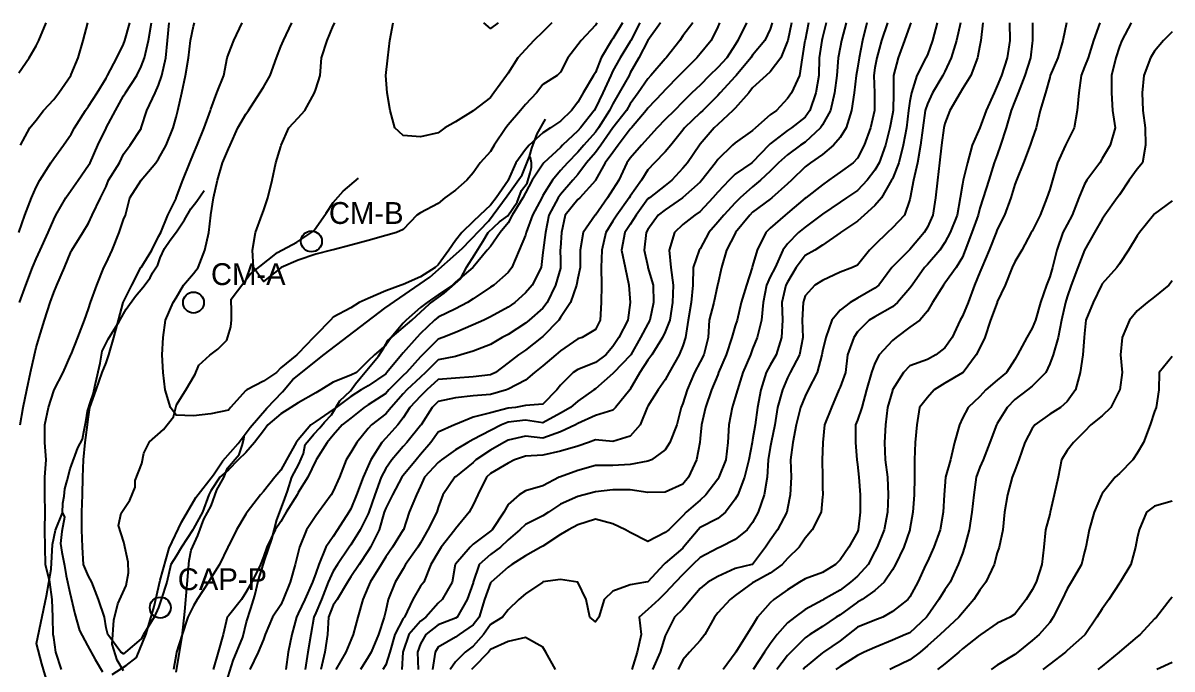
# Model space of a CAD drawing. Header units: metres. Extents: x 424700 to 426700, y 8434700 to 8436900.
# Drawn here: x 425385 to 426700, y 8436161 to 8436900 of the extents above; entities that cross this region are included whole.
import ezdxf

# ---------------------------------------------------------------- set-up
doc = ezdxf.new("R2010")
doc.units = ezdxf.units.M
for name, color, linetype in [('CATASTRO_BASE', 9, 'Continuous'), ('CAUCE_BASE', 5, 'Continuous'), ('CURVAS_100M', 32, 'Continuous'), ('CURVAS_20M', 8, 'Continuous'), ('REFERENCIAS', 1, 'Continuous')]:
    doc.layers.add(name, color=color, linetype=linetype)

msp = doc.modelspace()

# ---------------------------------------------------------------- linework, layer by layer
at = {"layer": 'CATASTRO_BASE'}
for points in [[(425729.5, 8436520.7), (425799.1, 8436573.6), (425850.6, 8436609.2), (425887.7, 8436642), (425917.8, 8436673.3), (425939.2, 8436702.1), (425956.1, 8436726.3), (425962.2, 8436741.5), (425964.7, 8436747), (425967.4, 8436756.8), (425973.5, 8436773), (425982.8, 8436790)], [(425617.9, 8436146), (425625.4, 8436170.3), (425636.6, 8436197), (425640.5, 8436214.6), (425645.7, 8436229.7), (425650.1, 8436244.8), (425654.4, 8436262.5), (425661.8, 8436285.9), (425669.7, 8436309.2), (425675.4, 8436331.4), (425682.9, 8436351.7), (425687.7, 8436364.1), (425692.7, 8436380), (425700.6, 8436395.2), (425706.1, 8436407.3), (425707.8, 8436417.7), (425712.4, 8436422.8), (425717.9, 8436429.2), (425724.6, 8436436.6), (425729.8, 8436442.9), (425737.8, 8436451.5), (425747.5, 8436467.6), (425759.6, 8436478.9), (425765.5, 8436486.9), (425770.6, 8436493.5), (425791.6, 8436518.5), (425798, 8436528.3), (425802.6, 8436536.4), (425829.9, 8436559.7), (425850.3, 8436578.4), (425866.9, 8436590.7), (425885.7, 8436607.2), (425892.8, 8436620.7), (425901.5, 8436634.7), (425911, 8436649.7), (425917.2, 8436660.3), (425930.3, 8436672.5), (425939.8, 8436679.4), (425950.3, 8436694.9), (425955.6, 8436708.4), (425961.9, 8436716.7), (425965.3, 8436728.3), (425966.7, 8436734.4), (425966.7, 8436740), (425965.6, 8436745.6), (425964.7, 8436747)], [(425430, 8436339.3), (425430.5, 8436350.4), (425432, 8436358.3), (425432.8, 8436366.9), (425435.3, 8436376.4), (425439, 8436389.6), (425447.6, 8436413.7), (425453.1, 8436423.8), (425454.5, 8436432.2), (425456.9, 8436443.4), (425458.8, 8436455.5), (425462, 8436466.4), (425465.2, 8436475), (425468, 8436487.3), (425473.3, 8436510.7), (425475.6, 8436524.5), (425482.2, 8436538), (425495.1, 8436558.5), (425503.1, 8436572.3), (425513.5, 8436587.2), (425522.1, 8436597.2), (425530.5, 8436608.2), (425533.1, 8436614), (425539.2, 8436623.2), (425541.9, 8436631.1), (425546.8, 8436641.8), (425553.4, 8436651.3), (425560.6, 8436660.9), (425569.6, 8436674.6), (425577, 8436687.3), (425584, 8436696.2), (425592.1, 8436708.3)], [(425487.1, 8436154.4), (425502.8, 8436164.5), (425514.9, 8436173.8), (425526, 8436200.9), (425534.9, 8436232.2), (425541.9, 8436262.4), (425552.3, 8436298.7), (425566.2, 8436328.6), (425582.5, 8436356.7), (425603, 8436382.9), (425613.4, 8436398.7), (425631.3, 8436418.7), (425644.9, 8436436.9), (425663.9, 8436459), (425682, 8436477.7), (425693.9, 8436491.8), (425729.5, 8436520.7)], [(425560.2, 8436157), (425567, 8436197.9), (425570.1, 8436226.3), (425572.6, 8436257.5), (425575, 8436284.6), (425577.2, 8436296.5), (425584.8, 8436313.4), (425592, 8436332), (425600.2, 8436347.2), (425606.7, 8436365.6), (425614.7, 8436379.6), (425619, 8436390.5), (425632.2, 8436406), (425635.7, 8436416.2), (425637.6, 8436423.5), (425638.5, 8436428.2)], [(425418.1, 8436126.4), (425406.4, 8436166.6), (425400.3, 8436189.6), (425411.7, 8436244.2), (425417.1, 8436274.7), (425418.7, 8436303.1), (425422.2, 8436319.3), (425430, 8436339.3), (425432.2, 8436334.5), (425429.3, 8436318), (425427.8, 8436304.2), (425429.2, 8436294.2), (425432.2, 8436279), (425434.1, 8436267.3), (425438.6, 8436248), (425444.1, 8436223.7), (425449.6, 8436204.6), (425458.6, 8436187.6), (425467.3, 8436171.6), (425475.7, 8436157.2)]]:
    msp.add_lwpolyline(points, dxfattribs=at)
at = {"layer": 'CAUCE_BASE'}
msp.add_lwpolyline([(425499.8, 8436158.5), (425492.8, 8436170.7), (425487, 8436189.1), (425488.9, 8436216.6), (425493.5, 8436235), (425502.9, 8436256), (425505.7, 8436270.7), (425505.4, 8436282.9), (425500.4, 8436305.6), (425494.3, 8436324.9), (425497.1, 8436339), (425507.2, 8436353.8), (425513.3, 8436368.8), (425513.3, 8436376.5), (425520.7, 8436395.8), (425523.1, 8436407.7), (425529.6, 8436420.6), (425545.8, 8436434.7), (425557.2, 8436449.1), (425560.5, 8436462.9), (425571, 8436479.2), (425582, 8436498.2), (425586, 8436508.3), (425598.6, 8436519.9), (425607.8, 8436526.7), (425618.2, 8436536.8), (425622.8, 8436552.1), (425623.4, 8436560.1), (425623.4, 8436569.9), (425623.1, 8436584), (425644.8, 8436612.5), (425676.1, 8436637.1), (425698.2, 8436649.3), (425717.8, 8436662.2), (425731.9, 8436682.4), (425739.9, 8436694.7), (425751.5, 8436707.6), (425768.7, 8436722.3)], dxfattribs=at)
at = {"layer": 'CURVAS_100M'}
for points, elevation in [([(425380, 8436843), (425392, 8436860), (425400, 8436873.7), (425402.9, 8436880), (425411.3, 8436900)], 3400), ([(425429.1, 8436160), (425422.5, 8436180), (425420, 8436196.5), (425419.5, 8436200), (425419, 8436220), (425418.3, 8436240), (425415.4, 8436260), (425410.8, 8436280), (425410.1, 8436300), (425409.9, 8436320), (425410.1, 8436340), (425409.7, 8436360), (425410, 8436380), (425411.3, 8436400), (425410, 8436420), (425409.9, 8436440), (425414.1, 8436460), (425420, 8436479), (425420.4, 8436480), (425430.8, 8436500), (425439.8, 8436520), (425440, 8436520.5), (425447.8, 8436540), (425455.2, 8436560), (425460, 8436572.8), (425462.3, 8436580), (425469.4, 8436600), (425477.4, 8436620), (425480, 8436624.9), (425486.9, 8436640), (425494.8, 8436660), (425500, 8436675.2), (425502, 8436680), (425507.2, 8436700), (425520, 8436720), (425520, 8436720), (425536.9, 8436740), (425540, 8436744.6), (425548.9, 8436760), (425556.7, 8436780), (425560, 8436792.3), (425562.2, 8436800), (425566.7, 8436820), (425570.8, 8436840), (425574.4, 8436860), (425576.5, 8436880), (425580, 8436896.3), (425581.1, 8436900)], 3300), ([(426114.4, 8436900), (426100, 8436880), (426100, 8436880), (426089.9, 8436860), (426080, 8436842.8), (426078.5, 8436840), (426067.3, 8436820), (426060, 8436807.6), (426056.2, 8436800), (426043.6, 8436780), (426040, 8436775), (426026.7, 8436760), (426020, 8436752.2), (426007.9, 8436740), (426000, 8436731), (425990.8, 8436720), (425980, 8436702.4), (425978.6, 8436700), (425968.2, 8436680), (425960.9, 8436660), (425960, 8436657.1), (425952.8, 8436640), (425944.5, 8436620), (425940, 8436614.3), (425923.7, 8436600), (425920, 8436597.6), (425900, 8436584.3), (425893.6, 8436580), (425880, 8436572.8), (425860, 8436563.4), (425855.9, 8436560), (425840, 8436544.5), (425835.5, 8436540), (425820, 8436522.6), (425818, 8436520), (425801.4, 8436500), (425800, 8436498.6), (425780, 8436484.5), (425772.1, 8436480), (425760, 8436472.6), (425743.3, 8436460), (425740, 8436457.4), (425720, 8436444), (425714.4, 8436440), (425700, 8436422.9), (425697.7, 8436420), (425686.4, 8436400), (425680, 8436388.3), (425673.2, 8436380), (425660, 8436363.9), (425656.6, 8436360), (425641.4, 8436340), (425640, 8436337.9), (425629.4, 8436320), (425620, 8436301.3), (425619.3, 8436300), (425609.7, 8436280), (425600, 8436264.4), (425597, 8436260), (425584.4, 8436240), (425580, 8436232.7), (425573.7, 8436220), (425567, 8436200), (425560.5, 8436180), (425560, 8436177), (425557.3, 8436160)], 3300), ([(426264.6, 8436900), (426260.2, 8436880), (426260, 8436879.2), (426252.4, 8436860), (426240, 8436843.9), (426235.3, 8436840), (426220, 8436825.7), (426215.5, 8436820), (426200, 8436802.6), (426197.5, 8436800), (426180, 8436783.8), (426175.8, 8436780), (426160, 8436761.3), (426159, 8436760), (426145.4, 8436740), (426140, 8436733.8), (426127.5, 8436720), (426120, 8436714), (426101.9, 8436700), (426100, 8436698.6), (426086.5, 8436680), (426080, 8436669.3), (426073.8, 8436660), (426070, 8436640), (426073.9, 8436620), (426078.4, 8436600), (426079.7, 8436580), (426077.3, 8436560), (426067, 8436540), (426060, 8436529.6), (426051.8, 8436520), (426040, 8436511.3), (426020, 8436503.4), (426014.7, 8436500), (426000, 8436485.4), (425996, 8436480), (425980, 8436463.8), (425960, 8436462.1), (425948.4, 8436460), (425940, 8436459), (425920, 8436453.8), (425900, 8436448.7), (425880, 8436440.5), (425878.9, 8436440), (425860, 8436431.6), (425851.6, 8436420), (425840, 8436406.1), (425834.7, 8436400), (425820, 8436381.9), (425818.6, 8436380), (425807.8, 8436360), (425800, 8436344.8), (425798.3, 8436340), (425792.5, 8436320), (425782.6, 8436300), (425780, 8436295.7), (425769.8, 8436280), (425760, 8436265.9), (425756.1, 8436260), (425744.5, 8436240), (425740, 8436233.5), (425734.6, 8436220), (425733.4, 8436200), (425730.2, 8436180), (425725.9, 8436160)], 3400), ([(426374.3, 8436900), (426367.6, 8436880), (426362.2, 8436860), (426360, 8436848.5), (426358.6, 8436840), (426359.5, 8436820), (426359.5, 8436800), (426354.7, 8436780), (426347.6, 8436760), (426340, 8436745.2), (426335.2, 8436740), (426320, 8436729.2), (426307.2, 8436720), (426300, 8436714.9), (426280.8, 8436700), (426280, 8436699.4), (426260, 8436682.2), (426257.3, 8436680), (426240, 8436665.2), (426235.1, 8436660), (426225, 8436640), (426220, 8436621.9), (426219.3, 8436620), (426212.8, 8436600), (426207, 8436580), (426202.1, 8436560), (426200, 8436553.2), (426196.3, 8436540), (426189.8, 8436520), (426181, 8436500), (426180, 8436497.4), (426173, 8436480), (426166.1, 8436460), (426161.3, 8436440), (426160, 8436424.5), (426159.6, 8436420), (426155.7, 8436400), (426146.7, 8436380), (426140, 8436372.2), (426120, 8436363), (426100, 8436362.7), (426080, 8436365.7), (426060, 8436365.6), (426040, 8436363.2), (426027.3, 8436360), (426020, 8436358.1), (426000, 8436349.1), (425986.3, 8436340), (425980, 8436335.7), (425960, 8436326.1), (425953.7, 8436320), (425940, 8436308.3), (425931.5, 8436300), (425920, 8436291.6), (425907, 8436280), (425900.3, 8436260), (425900, 8436259.1), (425893.2, 8436240), (425881.8, 8436220), (425880, 8436218.7), (425860, 8436211), (425846.1, 8436200), (425840, 8436189.4), (425836.4, 8436180), (425837.3, 8436160)], 3500), ([(425928.9, 8436900), (425920, 8436893.8), (425912.5, 8436900)], 3200), ([(426513.8, 8436900), (426514.3, 8436880), (426511.3, 8436860), (426504.8, 8436840), (426500, 8436827.9), (426496.3, 8436820), (426487.3, 8436800), (426480, 8436780.1), (426479.9, 8436780), (426471.4, 8436760), (426465.9, 8436740), (426460.8, 8436720), (426460, 8436715.4), (426457.5, 8436700), (426453.9, 8436680), (426446, 8436660), (426440, 8436648.6), (426434.2, 8436640), (426420, 8436623.7), (426416.7, 8436620), (426402.7, 8436600), (426400, 8436596.3), (426385.9, 8436580), (426380, 8436575.2), (426360, 8436563.7), (426353.3, 8436560), (426340, 8436546.3), (426336, 8436540), (426328.7, 8436520), (426326.1, 8436500), (426320, 8436483), (426318.8, 8436480), (426310.3, 8436460), (426302.1, 8436440), (426300.3, 8436420), (426300, 8436409.4), (426299.7, 8436400), (426299.8, 8436380), (426300, 8436368.6), (426300.2, 8436360), (426300, 8436357.7), (426298.5, 8436340), (426288.2, 8436320), (426280, 8436310.4), (426273.2, 8436300), (426260, 8436287.2), (426253.9, 8436280), (426240, 8436270.2), (426221.3, 8436260), (426220, 8436259.1), (426200, 8436244.6), (426194.1, 8436240), (426180, 8436224.7), (426176.2, 8436220), (426165.3, 8436200), (426160, 8436193.2), (426147.7, 8436180), (426140, 8436171.1), (426134.8, 8436160)], 3600), ([(426700, 8436889.8), (426690.3, 8436880), (426680, 8436867.8), (426675.4, 8436860), (426667.6, 8436840), (426666, 8436820), (426666.5, 8436800), (426669.2, 8436780), (426669.8, 8436760), (426666.1, 8436740), (426660, 8436732.6), (426651, 8436720), (426640, 8436703.2), (426637.3, 8436700), (426623.1, 8436680), (426620, 8436675.3), (426611.2, 8436660), (426600, 8436640.1), (426599.9, 8436640), (426592.2, 8436620), (426584.4, 8436600), (426580, 8436586.6), (426578.1, 8436580), (426573.4, 8436560), (426569.6, 8436540), (426563.8, 8436520), (426560, 8436509.8), (426555.4, 8436500), (426540, 8436484.4), (426534.4, 8436480), (426520, 8436469.2), (426511.5, 8436460), (426500, 8436441.4), (426499.1, 8436440), (426491.5, 8436420), (426483.7, 8436400), (426480, 8436391.5), (426475.8, 8436380), (426473, 8436360), (426470.8, 8436340), (426468, 8436320), (426462.6, 8436300), (426460, 8436292.7), (426455.2, 8436280), (426446, 8436260), (426440, 8436251.1), (426433.2, 8436240), (426420, 8436221.5), (426419.1, 8436220), (426400, 8436202.1), (426395, 8436200), (426380, 8436193.7), (426360, 8436185.3), (426347.7, 8436180), (426340, 8436176.2), (426320, 8436163.4), (426315.1, 8436160)], 3700), ([(426700, 8436242.9), (426698, 8436240), (426682.1, 8436220), (426680, 8436218), (426663.4, 8436200), (426660, 8436197.3), (426640, 8436180.4), (426639.5, 8436180), (426620, 8436163.8), (426614.9, 8436160)], 3800)]:
    msp.add_lwpolyline(points, dxfattribs=dict(at, elevation=elevation))
at = {"layer": 'CURVAS_20M'}
for points, elevation in [([(425380.2, 8436660), (425387.1, 8436680), (425394.5, 8436700), (425400, 8436712.1), (425404.1, 8436720), (425416.6, 8436740), (425420, 8436745), (425431.1, 8436760), (425440, 8436772.9), (425443.8, 8436780), (425456.5, 8436800), (425460, 8436804.8), (425469.6, 8436820), (425480, 8436837), (425481.7, 8436840), (425492.3, 8436860), (425500, 8436875.7), (425501.6, 8436880), (425507, 8436900)], 3360), ([(425381, 8436580), (425388.2, 8436600), (425395.8, 8436620), (425400, 8436630), (425404.7, 8436640), (425413.5, 8436660), (425420, 8436674.9), (425422.3, 8436680), (425433.9, 8436700), (425440, 8436708.7), (425447.9, 8436720), (425460, 8436737.2), (425461.7, 8436740), (425470.4, 8436760), (425480, 8436779.7), (425480.1, 8436780), (425490.7, 8436800), (425500, 8436816.6), (425502.3, 8436820), (425515.1, 8436840), (425520, 8436850), (425523.8, 8436860), (425528.7, 8436880), (425532.1, 8436900)], 3340), ([(425381.6, 8436440), (425385.1, 8436460), (425389.1, 8436480), (425393.5, 8436500), (425398, 8436520), (425400, 8436528.5), (425403.3, 8436540), (425409.4, 8436560), (425415.8, 8436580), (425420, 8436591.5), (425423.7, 8436600), (425432.2, 8436620), (425440, 8436638.8), (425440.7, 8436640), (425453.3, 8436660), (425460, 8436671), (425464, 8436680), (425473.6, 8436700), (425480, 8436712.7), (425482.9, 8436720), (425495.3, 8436740), (425500, 8436749.7), (425507.4, 8436760), (425520, 8436779.4), (425520.3, 8436780), (425526.6, 8436800), (425536.3, 8436820), (425540, 8436828.7), (425543.6, 8436840), (425548.5, 8436860), (425550.2, 8436880), (425552.1, 8436900)], 3320), ([(425381.9, 8436760), (425392.6, 8436780), (425400, 8436788.7), (425408.3, 8436800), (425420, 8436812.6), (425425.8, 8436820), (425439.6, 8436840), (425440, 8436841.1), (425448.1, 8436860), (425453.8, 8436880), (425458.9, 8436900)], 3380), ([(426090.9, 8436900), (426080.7, 8436880), (426080, 8436878.8), (426068.2, 8436860), (426060, 8436845.2), (426057.5, 8436840), (426048.5, 8436820), (426040, 8436802.5), (426038.5, 8436800), (426023.1, 8436780), (426020, 8436776.5), (426002.5, 8436760), (426000, 8436757.5), (425981.1, 8436740), (425980, 8436738.5), (425967.6, 8436720), (425960, 8436705.5), (425956.8, 8436700), (425944.8, 8436680), (425940, 8436671.4), (425931, 8436660), (425920, 8436644.3), (425916.1, 8436640), (425900, 8436620.5), (425899.6, 8436620), (425880, 8436603.3), (425876.3, 8436600), (425860, 8436588.7), (425847.3, 8436580), (425840, 8436574.5), (425823.6, 8436560), (425820, 8436556.4), (425806.2, 8436540), (425800, 8436531.3), (425787, 8436520), (425780, 8436513.2), (425766.4, 8436500), (425760, 8436496.8), (425740, 8436488.9), (425725.9, 8436480), (425720, 8436476.6), (425700, 8436465.1), (425691.5, 8436460), (425680, 8436452.5), (425665, 8436440), (425660, 8436433), (425649.9, 8436420), (425640, 8436408.2), (425631.1, 8436400), (425620, 8436388.4), (425610.1, 8436380), (425600, 8436364.6), (425597.7, 8436360), (425590.3, 8436340), (425580, 8436321.3), (425579.2, 8436320), (425566.3, 8436300), (425560, 8436289.7), (425554.2, 8436280), (425549.5, 8436260), (425543.1, 8436240), (425540, 8436230.9), (425534.9, 8436220), (425522.8, 8436200), (425520, 8436195), (425502.2, 8436180), (425500, 8436177.9), (425497, 8436180), (425481.9, 8436200), (425480, 8436207.8), (425478.1, 8436220), (425471.1, 8436240), (425463.6, 8436260), (425460, 8436266.9), (425454.2, 8436280), (425452.8, 8436300), (425452.3, 8436320), (425452.3, 8436340), (425452.8, 8436360), (425453.5, 8436380), (425454.3, 8436400), (425456.1, 8436420), (425458.8, 8436440), (425460, 8436449.3), (425461.3, 8436460), (425468.8, 8436480), (425475.4, 8436500), (425480, 8436511), (425483.3, 8436520), (425489, 8436540), (425494.1, 8436560), (425499.7, 8436580), (425500, 8436580.8), (425509.3, 8436600), (425519.8, 8436620), (425520, 8436620.3), (425532.3, 8436640), (425540, 8436655.5), (425542.7, 8436660), (425550.8, 8436680), (425560, 8436699.2), (425560.3, 8436700), (425567.9, 8436720), (425575.8, 8436740), (425580, 8436750.4), (425584.2, 8436760), (425592.4, 8436780), (425599.6, 8436800), (425600, 8436801.5), (425606.9, 8436820), (425614.6, 8436840), (425618.5, 8436860), (425620, 8436864.3), (425626.2, 8436880), (425635.7, 8436900)], 3280), ([(426071.2, 8436900), (426060, 8436882), (426058.5, 8436880), (426046.5, 8436860), (426040, 8436843.5), (426038, 8436840), (426026.1, 8436820), (426020, 8436809.5), (426012.5, 8436800), (426000, 8436787.5), (425988.6, 8436780), (425980, 8436774.2), (425964.2, 8436760), (425960, 8436755.3), (425949, 8436740), (425940.1, 8436720), (425940, 8436719.7), (425926.5, 8436700), (425920, 8436691.6), (425907.8, 8436680), (425900, 8436672.7), (425887.3, 8436660), (425880, 8436651.1), (425872.1, 8436640), (425860, 8436623.1), (425856.6, 8436620), (425840, 8436609.5), (425820, 8436600.6), (425817.8, 8436600), (425800, 8436593.4), (425780, 8436584.8), (425769.6, 8436580), (425760, 8436573.8), (425740, 8436563.3), (425736.8, 8436560), (425720, 8436542.7), (425717.3, 8436540), (425700, 8436521.8), (425698.3, 8436520), (425680, 8436505.1), (425675.1, 8436500), (425660, 8436490.2), (425641, 8436480), (425640, 8436479.3), (425622.2, 8436460), (425620, 8436457), (425600, 8436452.8), (425580, 8436450.5), (425560, 8436451.2), (425553.6, 8436460), (425547.7, 8436480), (425545.4, 8436500), (425544.3, 8436520), (425545.2, 8436540), (425548.1, 8436560), (425556.9, 8436580), (425560, 8436585.5), (425568.7, 8436600), (425580, 8436613.2), (425585.5, 8436620), (425593.1, 8436640), (425597.5, 8436660), (425599.9, 8436680), (425600, 8436680.3), (425603, 8436700), (425607.5, 8436720), (425613.2, 8436740), (425620, 8436755.8), (425621.9, 8436760), (425630.9, 8436780), (425640, 8436795.7), (425643.1, 8436800), (425656, 8436820), (425660, 8436826.7), (425667.7, 8436840), (425675.1, 8436860), (425680, 8436873), (425682.9, 8436880), (425692.7, 8436900)], 3260), ([(426151.4, 8436900), (426140, 8436885.3), (426136.5, 8436880), (426120.9, 8436860), (426120, 8436859.1), (426103.4, 8436840), (426100, 8436836.2), (426089, 8436820), (426080, 8436807.3), (426075.6, 8436800), (426060, 8436780), (426060, 8436780), (426046.4, 8436760), (426040, 8436751.9), (426029.7, 8436740), (426020, 8436726.6), (426014.2, 8436720), (426000, 8436703.7), (425997.5, 8436700), (425986.9, 8436680), (425982.8, 8436660), (425980.2, 8436640), (425980, 8436637.1), (425978.1, 8436620), (425967.6, 8436600), (425960, 8436591), (425947.7, 8436580), (425940, 8436574.6), (425920, 8436563.8), (425912.4, 8436560), (425900, 8436554.4), (425880, 8436545.7), (425865.4, 8436540), (425860, 8436538.2), (425842, 8436520), (425840, 8436518), (425823.8, 8436500), (425820, 8436496.5), (425803.7, 8436480), (425800, 8436475.9), (425780, 8436463), (425775.4, 8436460), (425760, 8436447.6), (425750.3, 8436440), (425740, 8436428.2), (425733.1, 8436420), (425720.4, 8436400), (425720, 8436399.2), (425710.9, 8436380), (425700, 8436362.4), (425698.5, 8436360), (425686, 8436340), (425680, 8436329.5), (425673.3, 8436320), (425663.9, 8436300), (425660, 8436288.8), (425656.6, 8436280), (425646.9, 8436260), (425640, 8436248.3), (425635, 8436240), (425620, 8436221.6), (425618.6, 8436220), (425613.8, 8436200), (425608.4, 8436180), (425602.6, 8436160)], 3320), ([(426181.9, 8436900), (426180, 8436895.6), (426172.4, 8436880), (426160, 8436864.7), (426156.1, 8436860), (426140, 8436844.1), (426135.9, 8436840), (426120, 8436823.5), (426116.8, 8436820), (426100, 8436802.4), (426098.3, 8436800), (426081.4, 8436780), (426080, 8436778.5), (426066.2, 8436760), (426060, 8436751.8), (426051.2, 8436740), (426040.2, 8436720), (426040, 8436719.6), (426022.2, 8436700), (426020, 8436698.1), (426005.5, 8436680), (426001.2, 8436660), (426000, 8436642.8), (425999.8, 8436640), (426000, 8436629), (426000.1, 8436620), (426000, 8436619.5), (425994.3, 8436600), (425984.8, 8436580), (425980, 8436573.6), (425964.3, 8436560), (425960, 8436556.5), (425940, 8436543.6), (425933.2, 8436540), (425920, 8436532.1), (425900, 8436524.2), (425886, 8436520), (425880, 8436518.4), (425860, 8436514.6), (425845.7, 8436500), (425840, 8436494.6), (425824.3, 8436480), (425820, 8436475.5), (425806.2, 8436460), (425800, 8436452.5), (425783.7, 8436440), (425780, 8436435.7), (425766.9, 8436420), (425760, 8436408.3), (425754.6, 8436400), (425747.1, 8436380), (425740, 8436364), (425737.6, 8436360), (425723.2, 8436340), (425720, 8436335.9), (425709.3, 8436320), (425701.4, 8436300), (425700, 8436293.9), (425696.4, 8436280), (425690.7, 8436260), (425682.6, 8436240), (425680, 8436234), (425670.5, 8436220), (425662.1, 8436200), (425660, 8436194.3), (425653.9, 8436180), (425644.5, 8436160)], 3340), ([(426041.7, 8436900), (426040, 8436897.4), (426023.7, 8436880), (426020, 8436874.8), (426008.3, 8436860), (426000, 8436843.6), (425996.2, 8436840), (425980, 8436829.7), (425972.5, 8436820), (425960, 8436806.8), (425954.2, 8436800), (425940, 8436783.4), (425937.6, 8436780), (425924.3, 8436760), (425920, 8436752.9), (425908.2, 8436740), (425900, 8436728.3), (425892.8, 8436720), (425880, 8436708.7), (425867.8, 8436700), (425860, 8436693.3), (425840, 8436682.8), (425835.7, 8436680), (425820, 8436663.7), (425812.4, 8436660), (425800, 8436656.8), (425780, 8436650.9), (425760, 8436645.8), (425740, 8436640.5), (425738.1, 8436640), (425720, 8436635.2), (425700, 8436628.5), (425680.5, 8436620), (425680, 8436619.6), (425660, 8436604.1), (425648.8, 8436620), (425647.6, 8436640), (425651, 8436660), (425658.3, 8436680), (425660, 8436685), (425665.1, 8436700), (425670, 8436720), (425674.2, 8436740), (425680, 8436758.7), (425680.4, 8436760), (425689.2, 8436780), (425700, 8436791.5), (425707.5, 8436800), (425718.5, 8436820), (425720, 8436824.3), (425725.1, 8436840), (425726.7, 8436860), (425733.1, 8436880), (425740, 8436896.6), (425741.7, 8436900)], 3240), ([(426212.8, 8436900), (426203, 8436880), (426200, 8436874.9), (426190.6, 8436860), (426180, 8436849), (426170.7, 8436840), (426160, 8436829), (426150.4, 8436820), (426140, 8436809.9), (426130.4, 8436800), (426120, 8436789.5), (426110.8, 8436780), (426100, 8436768.3), (426092.6, 8436760), (426080, 8436745.3), (426076.1, 8436740), (426066.8, 8436720), (426060, 8436709.3), (426053.8, 8436700), (426040, 8436680.2), (426039.7, 8436680), (426026.2, 8436660), (426022.7, 8436640), (426022.5, 8436620), (426020, 8436608.1), (426018.2, 8436600), (426011.4, 8436580), (426000, 8436562.8), (425998.1, 8436560), (425980, 8436541.2), (425978.5, 8436540), (425960, 8436525.5), (425951.9, 8436520), (425940, 8436511), (425925.5, 8436500), (425920, 8436497.3), (425900, 8436495.1), (425880, 8436493.6), (425860, 8436492.1), (425847.2, 8436480), (425840, 8436473), (425827.7, 8436460), (425820, 8436448.2), (425813.7, 8436440), (425800, 8436424.9), (425795.6, 8436420), (425782.9, 8436400), (425780, 8436393.1), (425774.3, 8436380), (425766.5, 8436360), (425760, 8436343.9), (425757.9, 8436340), (425744.9, 8436320), (425740, 8436312.3), (425731.6, 8436300), (425723.3, 8436280), (425720, 8436270.2), (425716.2, 8436260), (425707.6, 8436240), (425700, 8436224.1), (425697.8, 8436220), (425692.5, 8436200), (425688.3, 8436180), (425685.7, 8436160)], 3360), ([(426242.3, 8436900), (426240, 8436892.8), (426233.9, 8436880), (426220, 8436863.3), (426217.9, 8436860), (426201.2, 8436840), (426200, 8436838.6), (426182.9, 8436820), (426180, 8436817), (426163, 8436800), (426160, 8436797.3), (426142.1, 8436780), (426140, 8436777.2), (426126.3, 8436760), (426120, 8436752.4), (426107.8, 8436740), (426100, 8436732), (426092.6, 8436720), (426080, 8436701.8), (426078.8, 8436700), (426064.6, 8436680), (426060, 8436673.1), (426051.9, 8436660), (426047.4, 8436640), (426046.8, 8436620), (426047, 8436600), (426046.5, 8436580), (426045.4, 8436560), (426040, 8436549.3), (426025, 8436540), (426020, 8436538.3), (426000, 8436524.9), (425994.6, 8436520), (425980, 8436507.7), (425970.4, 8436500), (425960, 8436491), (425940, 8436480.8), (425938.1, 8436480), (425920, 8436474.7), (425900, 8436473.3), (425880, 8436471), (425860, 8436466.9), (425853, 8436460), (425840.5, 8436440), (425840, 8436439.4), (425824.2, 8436420), (425820, 8436415.2), (425807, 8436400), (425800, 8436390.2), (425794.9, 8436380), (425787.4, 8436360), (425780.8, 8436340), (425780, 8436338), (425770.6, 8436320), (425760, 8436302.7), (425758.2, 8436300), (425744.9, 8436280), (425740, 8436272.5), (425734.3, 8436260), (425726.4, 8436240), (425720, 8436224.7), (425717.6, 8436220), (425714.4, 8436200), (425710.9, 8436180), (425707.8, 8436160)], 3380), ([(426284.1, 8436900), (426280, 8436880.4), (426279.9, 8436880), (426276.5, 8436860), (426273.5, 8436840), (426264.5, 8436820), (426260, 8436813.7), (426247.4, 8436800), (426240, 8436794.7), (426223.1, 8436780), (426220, 8436777), (426200, 8436762.8), (426196.9, 8436760), (426180, 8436743.7), (426177.3, 8436740), (426161.8, 8436720), (426160, 8436717.9), (426140, 8436700.2), (426139.8, 8436700), (426120, 8436686.2), (426111.8, 8436680), (426100, 8436663.8), (426098, 8436660), (426095.7, 8436640), (426100, 8436621.1), (426100.2, 8436620), (426106.2, 8436600), (426106.6, 8436580), (426102.5, 8436560), (426100, 8436555.5), (426091.7, 8436540), (426080.5, 8436520), (426080, 8436519.3), (426061, 8436500), (426060, 8436498.7), (426040, 8436481.3), (426038.2, 8436480), (426020, 8436467.3), (426011.6, 8436460), (426000, 8436453.4), (425980, 8436442.3), (425960, 8436445.4), (425940, 8436442.9), (425932.6, 8436440), (425920, 8436433.4), (425900, 8436423.2), (425893.9, 8436420), (425880, 8436411.4), (425863.9, 8436400), (425860, 8436397.1), (425844.6, 8436380), (425840, 8436370), (425835.1, 8436360), (425826.9, 8436340), (425820.2, 8436320), (425820, 8436319.7), (425807.7, 8436300), (425800, 8436288.9), (425794.9, 8436280), (425782.2, 8436260), (425780, 8436254.5), (425773.8, 8436240), (425768.1, 8436220), (425762.9, 8436200), (425760, 8436193.4), (425754.3, 8436180), (425743.1, 8436160)], 3420), ([(426304.1, 8436900), (426300, 8436883.5), (426299.2, 8436880), (426296.3, 8436860), (426295.7, 8436840), (426292.4, 8436820), (426285.6, 8436800), (426280, 8436792.2), (426264.5, 8436780), (426260, 8436777), (426240, 8436761.5), (426238.5, 8436760), (426220, 8436740.6), (426219.1, 8436740), (426200, 8436726.9), (426193.2, 8436720), (426180, 8436706.2), (426174.6, 8436700), (426160, 8436684.2), (426153.7, 8436680), (426140, 8436669.3), (426130.7, 8436660), (426124.4, 8436640), (426126.2, 8436620), (426128.9, 8436600), (426128.3, 8436580), (426125.1, 8436560), (426120, 8436546.4), (426117, 8436540), (426104.6, 8436520), (426100, 8436514.1), (426090.8, 8436500), (426080, 8436480.8), (426079.4, 8436480), (426063.1, 8436460), (426060, 8436457), (426040, 8436450.9), (426020, 8436441.4), (426017.4, 8436440), (426000, 8436431.9), (425980, 8436424.9), (425960, 8436426.9), (425940, 8436422.6), (425935.2, 8436420), (425920, 8436411), (425903.2, 8436400), (425900, 8436397.1), (425880, 8436380.5), (425879.3, 8436380), (425865.5, 8436360), (425860, 8436345.5), (425858.4, 8436340), (425848.1, 8436320), (425840, 8436305.1), (425836.9, 8436300), (425822.7, 8436280), (425820, 8436275.3), (425811, 8436260), (425802.7, 8436240), (425800, 8436227.7), (425798.3, 8436220), (425791.9, 8436200), (425783.3, 8436180), (425780, 8436174.2), (425771.1, 8436160)], 3440), ([(426327.1, 8436900), (426321.7, 8436880), (426320, 8436872), (426317.8, 8436860), (426316.3, 8436840), (426313.8, 8436820), (426309.1, 8436800), (426300, 8436783.4), (426297.8, 8436780), (426280, 8436763.5), (426274.9, 8436760), (426260, 8436749), (426249.6, 8436740), (426240, 8436730.5), (426229, 8436720), (426220, 8436712.4), (426205.8, 8436700), (426200, 8436694.1), (426186.9, 8436680), (426180, 8436672.2), (426170, 8436660), (426160, 8436641.6), (426158.9, 8436640), (426152, 8436620), (426151.6, 8436600), (426149.5, 8436580), (426146.1, 8436560), (426143.1, 8436540), (426140, 8436530.5), (426135.8, 8436520), (426124.5, 8436500), (426120, 8436491.6), (426111.9, 8436480), (426100, 8436461.4), (426099.3, 8436460), (426091.4, 8436440), (426080, 8436426.9), (426060, 8436421), (426040, 8436423), (426032, 8436420), (426020, 8436415.7), (426000, 8436409.8), (425980, 8436405.5), (425960, 8436404.2), (425947.5, 8436400), (425940, 8436396.2), (425920, 8436384.3), (425915.3, 8436380), (425905.6, 8436360), (425900, 8436348.6), (425895.5, 8436340), (425880, 8436321), (425879.3, 8436320), (425863.6, 8436300), (425860, 8436294.2), (425851.8, 8436280), (425843.6, 8436260), (425840, 8436255.4), (425830.9, 8436240), (425821.5, 8436220), (425820, 8436218.2), (425810.3, 8436200), (425804.9, 8436180), (425800, 8436165.5), (425796.9, 8436160)], 3460), ([(425990, 8436900), (425980, 8436889.9), (425969.4, 8436880), (425960, 8436869.5), (425951.2, 8436860), (425940, 8436842.7), (425938.3, 8436840), (425923.8, 8436820), (425920, 8436814.8), (425900.5, 8436800), (425900, 8436799.6), (425880, 8436787), (425867.7, 8436780), (425860, 8436774.2), (425840, 8436769.5), (425820, 8436771.2), (425810.3, 8436780), (425805.1, 8436800), (425801.8, 8436820), (425800.1, 8436840), (425802.5, 8436860), (425804.8, 8436880), (425808.4, 8436900)], 3220), ([(426350.6, 8436900), (426345.7, 8436880), (426341.9, 8436860), (426340, 8436848.4), (426338.5, 8436840), (426336.2, 8436820), (426333.2, 8436800), (426327, 8436780), (426320, 8436769.1), (426312.6, 8436760), (426300, 8436749.3), (426286.1, 8436740), (426280, 8436735.2), (426264.6, 8436720), (426260, 8436716), (426241.8, 8436700), (426240, 8436698.5), (426220, 8436683.5), (426216.6, 8436680), (426200.5, 8436660), (426200, 8436659.1), (426190.1, 8436640), (426184.3, 8436620), (426180, 8436601.1), (426179.8, 8436600), (426175.5, 8436580), (426170.1, 8436560), (426169, 8436540), (426164.2, 8436520), (426160, 8436512.1), (426153.3, 8436500), (426145.1, 8436480), (426140, 8436464.5), (426138.1, 8436460), (426133.1, 8436440), (426125.2, 8436420), (426120, 8436411.3), (426104.1, 8436400), (426100, 8436398.5), (426080, 8436394.5), (426060, 8436393.3), (426040, 8436393.3), (426020, 8436387.7), (426000, 8436380.6), (425998.7, 8436380), (425980, 8436370.1), (425960, 8436364.6), (425952.7, 8436360), (425940, 8436348.8), (425935.2, 8436340), (425921.8, 8436320), (425920, 8436318.2), (425900, 8436303.5), (425896.5, 8436300), (425880, 8436280.4), (425879.7, 8436280), (425876.2, 8436260), (425864.6, 8436240), (425860, 8436236), (425845.8, 8436220), (425840, 8436215.4), (425826.4, 8436200), (425820, 8436180.8), (425819.8, 8436180), (425818.6, 8436160)], 3480), ([(426401.2, 8436900), (426400, 8436897.1), (426393.8, 8436880), (426386.7, 8436860), (426381.2, 8436840), (426381.1, 8436820), (426380.7, 8436800), (426380, 8436795.7), (426377.2, 8436780), (426372, 8436760), (426365, 8436740), (426360, 8436731.6), (426350.9, 8436720), (426340, 8436708.1), (426327.6, 8436700), (426320, 8436695), (426300, 8436681), (426298.6, 8436680), (426280, 8436666.1), (426272.6, 8436660), (426260, 8436647.4), (426254.6, 8436640), (426245.7, 8436620), (426240, 8436609.4), (426235.9, 8436600), (426231.9, 8436580), (426230, 8436560), (426225.3, 8436540), (426220, 8436527), (426217.4, 8436520), (426208.6, 8436500), (426202.5, 8436480), (426200, 8436471.2), (426196.7, 8436460), (426192.6, 8436440), (426191.7, 8436420), (426189.2, 8436400), (426181.4, 8436380), (426180, 8436377.7), (426166.6, 8436360), (426160, 8436353.7), (426143.9, 8436340), (426140, 8436335.8), (426124.1, 8436320), (426120, 8436316.7), (426100, 8436306.6), (426080, 8436316.8), (426074.6, 8436320), (426060, 8436326.8), (426040, 8436332.1), (426020, 8436325.6), (426009.3, 8436320), (426000, 8436314.4), (425980, 8436301.2), (425977.7, 8436300), (425960, 8436290.2), (425944.2, 8436280), (425940, 8436277), (425920.8, 8436260), (425920, 8436259.1), (425913.1, 8436240), (425906.9, 8436220), (425900, 8436211), (425884, 8436200), (425880, 8436197), (425860, 8436185.4), (425856.5, 8436180), (425853.6, 8436160)], 3520), ([(426431.3, 8436900), (426426, 8436880), (426420, 8436863.5), (426418.4, 8436860), (426408, 8436840), (426401.7, 8436820), (426400, 8436810.4), (426398.5, 8436800), (426396.1, 8436780), (426392.2, 8436760), (426387.3, 8436740), (426380, 8436721.7), (426379.1, 8436720), (426367.4, 8436700), (426360, 8436691), (426347.7, 8436680), (426340, 8436673.2), (426320.4, 8436660), (426320, 8436659.7), (426300, 8436645.8), (426291.1, 8436640), (426280, 8436633.7), (426269.9, 8436620), (426260, 8436603.3), (426258.1, 8436600), (426253.4, 8436580), (426254.1, 8436560), (426253.2, 8436540), (426247.1, 8436520), (426240, 8436508.2), (426235.3, 8436500), (426229.4, 8436480), (426225.6, 8436460), (426222.9, 8436440), (426220, 8436422.9), (426219.4, 8436420), (426215.6, 8436400), (426210.8, 8436380), (426202.9, 8436360), (426200, 8436354.8), (426188.8, 8436340), (426180, 8436332.7), (426160, 8436322.5), (426157.6, 8436320), (426141, 8436300), (426140, 8436299), (426120, 8436281.8), (426118.3, 8436280), (426100, 8436260.3), (426097.5, 8436260), (426080, 8436257), (426060, 8436249.5), (426050.1, 8436240), (426043.9, 8436220), (426040, 8436214.5), (426033.8, 8436220), (426029.5, 8436240), (426020, 8436260), (426020, 8436260), (426000, 8436263), (425980, 8436260.2), (425979.7, 8436260), (425960, 8436246.7), (425952.2, 8436240), (425940, 8436228.1), (425933.7, 8436220), (425920, 8436211.4), (425911.8, 8436200), (425900, 8436186.7), (425891.1, 8436180), (425880, 8436168.6), (425873.9, 8436160)], 3540), ([(426458, 8436900), (426453.2, 8436880), (426447.1, 8436860), (426440, 8436844.5), (426437.7, 8436840), (426425.8, 8436820), (426420, 8436807.5), (426417.6, 8436800), (426414.9, 8436780), (426412, 8436760), (426408.5, 8436740), (426404, 8436720), (426400.4, 8436700), (426400, 8436698.1), (426393.9, 8436680), (426380, 8436665.5), (426374.3, 8436660), (426360, 8436646.1), (426353.8, 8436640), (426340, 8436622.9), (426334.4, 8436620), (426320, 8436614.7), (426300, 8436605.2), (426291.1, 8436600), (426280, 8436587.5), (426277.8, 8436580), (426276.7, 8436560), (426277.3, 8436540), (426273.7, 8436520), (426263.1, 8436500), (426260, 8436493.7), (426254.1, 8436480), (426248.3, 8436460), (426245.5, 8436440), (426241.1, 8436420), (426240, 8436414.1), (426237.7, 8436400), (426236.5, 8436380), (426233, 8436360), (426226.3, 8436340), (426220, 8436328.4), (426213.6, 8436320), (426200, 8436308.9), (426182.7, 8436300), (426180, 8436298.8), (426160, 8436288.3), (426151.7, 8436280), (426140, 8436268.9), (426131.8, 8436260), (426120, 8436247.3), (426112.5, 8436240), (426100, 8436228.7), (426090, 8436220), (426092.5, 8436200), (426088, 8436180), (426081.6, 8436160)], 3560), ([(426483.5, 8436900), (426481, 8436880), (426480, 8436874.1), (426477.4, 8436860), (426469.8, 8436840), (426460, 8436824.8), (426457.5, 8436820), (426445.8, 8436800), (426440, 8436785), (426438.8, 8436780), (426436.1, 8436760), (426433.9, 8436740), (426431.6, 8436720), (426429.4, 8436700), (426426.2, 8436680), (426420, 8436666.1), (426416.5, 8436660), (426400, 8436640.7), (426399.3, 8436640), (426380, 8436620.9), (426379.2, 8436620), (426364.3, 8436600), (426360, 8436596.4), (426340, 8436584.9), (426331.5, 8436580), (426320, 8436571.4), (426310.5, 8436560), (426303.6, 8436540), (426300, 8436524.4), (426299.1, 8436520), (426294, 8436500), (426283.7, 8436480), (426280, 8436472.7), (426274.9, 8436460), (426269.7, 8436440), (426266.1, 8436420), (426263.3, 8436400), (426263.9, 8436380), (426262.9, 8436360), (426260, 8436344.2), (426259.2, 8436340), (426248.3, 8436320), (426240, 8436308.1), (426234.9, 8436300), (426220, 8436280.3), (426219.2, 8436280), (426200, 8436275.6), (426180, 8436266.6), (426168.6, 8436260), (426160, 8436252.7), (426149.3, 8436240), (426140, 8436229.2), (426130.7, 8436220), (426120.7, 8436200), (426120, 8436198.5), (426114.1, 8436180), (426105.2, 8436160)], 3580), ([(426540.4, 8436900), (426540.5, 8436880), (426540, 8436876.8), (426538.1, 8436860), (426531.7, 8436840), (426523.8, 8436820), (426520, 8436810.5), (426516, 8436800), (426510.1, 8436780), (426503.8, 8436760), (426500, 8436749), (426496.6, 8436740), (426490.2, 8436720), (426483.9, 8436700), (426480, 8436688), (426478, 8436680), (426471, 8436660), (426463.3, 8436640), (426460, 8436631.9), (426452.8, 8436620), (426440, 8436602.1), (426438.5, 8436600), (426425.9, 8436580), (426420, 8436570.1), (426411.4, 8436560), (426400, 8436551.7), (426384.2, 8436540), (426380, 8436536.6), (426365, 8436520), (426360, 8436510.7), (426356.2, 8436500), (426350.3, 8436480), (426344.8, 8436460), (426340, 8436445.4), (426337.8, 8436440), (426337.7, 8436420), (426339.3, 8436400), (426340, 8436394.6), (426341.6, 8436380), (426343, 8436360), (426343.2, 8436340), (426340.9, 8436320), (426340, 8436317.5), (426330.2, 8436300), (426320, 8436285.6), (426315, 8436280), (426300, 8436271), (426280, 8436263.7), (426273.8, 8436260), (426260, 8436251), (426244.1, 8436240), (426240, 8436236.4), (426225.5, 8436220), (426220, 8436210.3), (426213.5, 8436200), (426200.9, 8436180), (426200, 8436178.6), (426186.1, 8436160)], 3620), ([(426579.1, 8436900), (426575, 8436880), (426569.4, 8436860), (426560.7, 8436840), (426560, 8436837.5), (426555.2, 8436820), (426549, 8436800), (426544.4, 8436780), (426540, 8436767), (426537.7, 8436760), (426530.1, 8436740), (426521.9, 8436720), (426520, 8436715.2), (426515.6, 8436700), (426508.2, 8436680), (426500, 8436663.6), (426498.6, 8436660), (426490.8, 8436640), (426482.4, 8436620), (426480, 8436614.9), (426474.1, 8436600), (426466.5, 8436580), (426460, 8436564.3), (426457.6, 8436560), (426448.3, 8436540), (426440, 8436528.1), (426429.8, 8436520), (426420, 8436514.9), (426400, 8436507.7), (426392.5, 8436500), (426380.2, 8436480), (426380, 8436479.5), (426374.5, 8436460), (426372.1, 8436440), (426371.1, 8436420), (426371.5, 8436400), (426374.2, 8436380), (426375.2, 8436360), (426374.5, 8436340), (426370.5, 8436320), (426362.6, 8436300), (426360, 8436295), (426352.1, 8436280), (426340, 8436266.9), (426332, 8436260), (426320, 8436250.8), (426301.2, 8436240), (426300, 8436239.3), (426280, 8436228.8), (426268.1, 8436220), (426260, 8436213.5), (426248.2, 8436200), (426240, 8436189.5), (426233.7, 8436180), (426220.7, 8436160)], 3640), ([(426617.3, 8436900), (426610.3, 8436880), (426603.9, 8436860), (426600, 8436849.8), (426595.9, 8436840), (426593.5, 8436820), (426591.6, 8436800), (426588.1, 8436780), (426580, 8436763.9), (426578, 8436760), (426569.1, 8436740), (426563.3, 8436720), (426560, 8436709.5), (426556.7, 8436700), (426548.9, 8436680), (426540, 8436661.8), (426538.9, 8436660), (426528.1, 8436640), (426520, 8436626.7), (426517.2, 8436620), (426509.2, 8436600), (426500, 8436580.9), (426499.7, 8436580), (426492.3, 8436560), (426485.8, 8436540), (426480, 8436528.3), (426475.9, 8436520), (426460.8, 8436500), (426460, 8436499.4), (426440, 8436487.8), (426427.9, 8436480), (426420, 8436471.4), (426410.9, 8436460), (426408.1, 8436440), (426406.2, 8436420), (426405.2, 8436400), (426405.4, 8436380), (426404.8, 8436360), (426403.3, 8436340), (426400, 8436320.7), (426399.9, 8436320), (426393.1, 8436300), (426383.6, 8436280), (426380, 8436274), (426370.4, 8436260), (426360, 8436250.3), (426345.5, 8436240), (426340, 8436237), (426320, 8436222.7), (426315.6, 8436220), (426300, 8436209.3), (426285.3, 8436200), (426280, 8436196.4), (426263.7, 8436180), (426260, 8436175.9), (426247.5, 8436160)], 3660), ([(426653.3, 8436900), (426642.7, 8436880), (426640, 8436873.1), (426635.8, 8436860), (426630.8, 8436840), (426630.7, 8436820), (426632, 8436800), (426634.8, 8436780), (426629.1, 8436760), (426620, 8436744.8), (426617.3, 8436740), (426602.5, 8436720), (426600, 8436715.6), (426593.3, 8436700), (426585.7, 8436680), (426580, 8436669.4), (426575, 8436660), (426568.2, 8436640), (426563.2, 8436620), (426560, 8436609.6), (426556.2, 8436600), (426549.6, 8436580), (426543.7, 8436560), (426540, 8436550.8), (426533.9, 8436540), (426523.1, 8436520), (426520, 8436514.7), (426510.5, 8436500), (426500, 8436491.2), (426487, 8436480), (426480, 8436472.5), (426466.7, 8436460), (426460, 8436447.5), (426456.6, 8436440), (426451.2, 8436420), (426446.3, 8436400), (426440.8, 8436380), (426440, 8436370), (426439.3, 8436360), (426437.9, 8436340), (426434.6, 8436320), (426427.4, 8436300), (426420, 8436283.7), (426418.3, 8436280), (426409.1, 8436260), (426400, 8436243.2), (426397.5, 8436240), (426380, 8436226.2), (426368.9, 8436220), (426360, 8436216.4), (426340, 8436208.4), (426329.2, 8436200), (426320, 8436192.9), (426301.2, 8436180), (426300, 8436179.2), (426280, 8436162.6), (426277.7, 8436160)], 3680), ([(426700, 8436696.6), (426680, 8436681.4), (426678.9, 8436680), (426662.9, 8436660), (426660, 8436656.2), (426650.2, 8436640), (426640, 8436624.5), (426636.9, 8436620), (426620, 8436601.6), (426619.1, 8436600), (426609.6, 8436580), (426601.5, 8436560), (426600, 8436544.7), (426599.6, 8436540), (426597.8, 8436520), (426595, 8436500), (426589.5, 8436480), (426580, 8436466.8), (426572.2, 8436460), (426560, 8436452.4), (426543, 8436440), (426540, 8436435.7), (426531.5, 8436420), (426524.8, 8436400), (426520, 8436387.8), (426516.9, 8436380), (426511.8, 8436360), (426508.3, 8436340), (426506.2, 8436320), (426502.1, 8436300), (426500, 8436293.4), (426496.3, 8436280), (426487, 8436260), (426480, 8436250.9), (426473.1, 8436240), (426460, 8436224.8), (426456.1, 8436220), (426440, 8436205.2), (426434.7, 8436200), (426420, 8436186.9), (426411.6, 8436180), (426400, 8436171.1), (426380, 8436161.5), (426376.9, 8436160)], 3720), ([(426700, 8436604.8), (426696.4, 8436600), (426680, 8436586.7), (426671.7, 8436580), (426660, 8436570.7), (426651.2, 8436560), (426642.9, 8436540), (426641.2, 8436520), (426643.1, 8436500), (426640.1, 8436480), (426640, 8436479.6), (426630.1, 8436460), (426620, 8436450.4), (426607.2, 8436440), (426600, 8436432.5), (426587.4, 8436420), (426580, 8436410.8), (426573.6, 8436400), (426569.5, 8436380), (426565.1, 8436360), (426560.5, 8436340), (426560, 8436337.9), (426555.1, 8436320), (426553.2, 8436300), (426551, 8436280), (426544.5, 8436260), (426540, 8436251.2), (426533.2, 8436240), (426520, 8436223.3), (426514.9, 8436220), (426500, 8436212.9), (426481.1, 8436200), (426480, 8436199.2), (426460, 8436183.5), (426456.1, 8436180), (426440, 8436166.5), (426431.6, 8436160)], 3740), ([(426700, 8436518.4), (426685.1, 8436500), (426685, 8436480), (426681.7, 8436460), (426680, 8436455.3), (426674.9, 8436440), (426667.5, 8436420), (426660, 8436407.5), (426655.3, 8436400), (426640, 8436384.2), (426635.1, 8436380), (426620, 8436361.6), (426619.1, 8436360), (426610.8, 8436340), (426605.2, 8436320), (426601.4, 8436300), (426600, 8436294.6), (426596.4, 8436280), (426584.6, 8436260), (426580, 8436252.3), (426574.3, 8436240), (426564, 8436220), (426560, 8436213.8), (426548, 8436200), (426540, 8436193), (426523.7, 8436180), (426520, 8436177.2), (426500, 8436165.1), (426493, 8436160)], 3760), ([(426700, 8436352.7), (426680, 8436347), (426670.9, 8436340), (426662.3, 8436320), (426660, 8436310.4), (426658.2, 8436300), (426652.8, 8436280), (426640.7, 8436260), (426640, 8436258.9), (426627.8, 8436240), (426620, 8436229.6), (426614.1, 8436220), (426600.6, 8436200), (426600, 8436199.4), (426580, 8436181.7), (426578.2, 8436180), (426560, 8436166.1), (426552, 8436160)], 3780), ([(425994.2, 8436160), (425983.2, 8436180), (425980, 8436185.5), (425960, 8436196.7), (425940, 8436192), (425920, 8436182.7), (425917.6, 8436180), (425900, 8436161.9), (425898.1, 8436160)], 3560), ([(426700, 8436168), (426682.5, 8436160)], 3820)]:
    msp.add_lwpolyline(points, dxfattribs=dict(at, elevation=elevation))
at = {"layer": 'REFERENCIAS'}
for centre in [(425715, 8436650), (425580, 8436580), (425542, 8436230.8)]:
    msp.add_circle(centre, 12, dxfattribs=at)

# ---------------------------------------------------------------- texts
for s, p in [('CM-B', (425735, 8436670)), ('CM-A', (425600, 8436600)), ('CAP-P', (425562, 8436250.8))]:
    msp.add_text(s, height=25, dxfattribs=at).set_placement(p)

doc.saveas('drawing.dxf')
